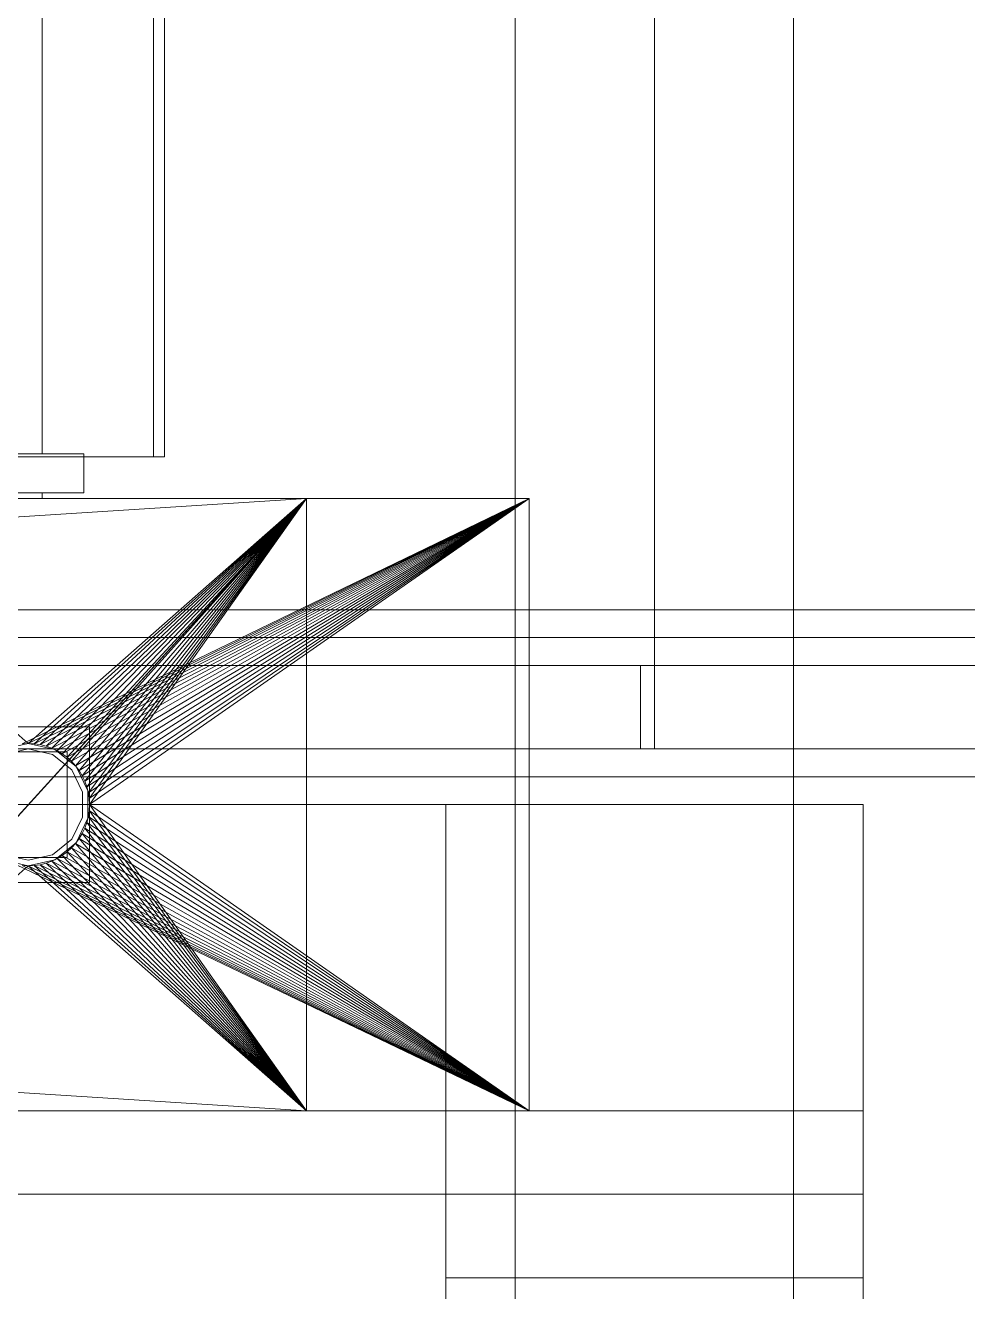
# Model space of a CAD drawing. Header units: millimetres. Extents: x -1970 to 34302, y -80068 to 6837.
# Drawn here: x 26527.1 to 26865.8, y -18495 to -18040 of the extents above; entities that cross this region are included whole.
import ezdxf

# ---------------------------------------------------------------- set-up
doc = ezdxf.new("R2010")
doc.units = ezdxf.units.MM
doc.layers.add('superior_briquetadora', color=7, linetype='Continuous', lineweight=0)
doc.layers.add('superior_C05', color=7, linetype='Continuous', lineweight=0)

msp = doc.modelspace()

# ---------------------------------------------------------------- linework, layer by layer
at = {"layer": 'superior_briquetadora'}
for p, q in [((26703.187, -18720.639), (26703.187, -17660)), ((26703.187, -18674.804), (26703.187, -17660)), ((26803.187, -18720.639), (26803.187, -17660)), ((26803.187, -18674.804), (26803.187, -17660)), ((26573.187, -17805), (26573.187, -18195)), ((26577.187, -17805), (26577.187, -18195)), ((26533.187, -17816), (26533.187, -18194)), ((26548.187, -18194), (26468.187, -18194)), ((26483.187, -18195), (26573.187, -18195)), ((26577.187, -18195), (26487.187, -18195)), ((26530.711, -18194), (26523.774, -18194)), ((26533.187, -18194), (26530.711, -18194)), ((26548.187, -18208), (26548.187, -18194)), ((26573.187, -18195), (26577.187, -18195)), ((26548.187, -18208), (26468.187, -18208)), ((26523.774, -18208), (26530.711, -18208)), ((26530.711, -18208), (26533.187, -18208)), ((26533.187, -18208), (26533.187, -18210)), ((24748.187, -18210), (26708.187, -18210)), ((26624.187, -18210), (25121.52, -18210)), ((26228.187, -18210), (26708.187, -18210)), ((26624.187, -18210), (26348.187, -18210)), ((26628.187, -18210), (26428.187, -18210)), ((26428.187, -18210), (26528.187, -18298)), ((26428.187, -18210), (26649.017, -18210)), ((26428.187, -18210), (26708.187, -18210)), ((26428.187, -18430), (26628.187, -18210)), ((26628.187, -18210), (26439.21, -18418)), ((26628.187, -18210), (26439.21, -18222)), ((26523.774, -18210), (26530.711, -18210)), ((26708.187, -18210), (26526.03, -18298.106)), ((26528.187, -18298), (26628.187, -18210)), ((26708.187, -18210), (26528.187, -18298)), ((26530.343, -18298.106), (26628.187, -18210)), ((26708.187, -18210), (26530.343, -18298.106)), ((26530.711, -18210), (26533.187, -18210)), ((26532.479, -18298.423), (26628.187, -18210)), ((26708.187, -18210), (26532.479, -18298.423)), ((26534.573, -18298.947), (26628.187, -18210)), ((26708.187, -18210), (26534.573, -18298.947)), ((26536.606, -18299.675), (26628.187, -18210)), ((26708.187, -18210), (26536.606, -18299.675)), ((26538.557, -18300.598), (26628.187, -18210)), ((26708.187, -18210), (26538.557, -18300.598)), ((26540.409, -18301.708), (26628.187, -18210)), ((26708.187, -18210), (26540.409, -18301.708)), ((26542.143, -18302.994), (26628.187, -18210)), ((26708.187, -18210), (26542.143, -18302.994)), ((26543.743, -18304.444), (26628.187, -18210)), ((26708.187, -18210), (26543.743, -18304.444)), ((26545.193, -18306.043), (26628.187, -18210)), ((26708.187, -18210), (26545.193, -18306.043)), ((26546.479, -18307.777), (26628.187, -18210)), ((26708.187, -18210), (26546.479, -18307.777)), ((26547.589, -18309.629), (26628.187, -18210)), ((26708.187, -18210), (26547.589, -18309.629)), ((26548.512, -18311.581), (26628.187, -18210)), ((26708.187, -18210), (26548.512, -18311.581)), ((26549.239, -18313.614), (26628.187, -18210)), ((26708.187, -18210), (26549.239, -18313.614)), ((26549.764, -18315.708), (26628.187, -18210)), ((26708.187, -18210), (26549.764, -18315.708)), ((26550.081, -18317.844), (26628.187, -18210)), ((26708.187, -18210), (26550.081, -18317.844)), ((26628.187, -18210), (26550.187, -18320)), ((26708.187, -18210), (26550.187, -18320)), ((26649.017, -18210), (26624.187, -18210)), ((26628.187, -18430), (26628.187, -18210)), ((26628.187, -18210), (26691.281, -18210)), ((26628.187, -18210), (26697.792, -18210)), ((26628.187, -18210), (26698.775, -18210)), ((26708.187, -18210), (26628.187, -18210)), ((26691.281, -18210), (26649.017, -18210)), ((26697.792, -18210), (26691.281, -18210)), ((26698.775, -18210), (26697.792, -18210)), ((26708.187, -18210), (26698.775, -18210)), ((26708.187, -18223.45), (26708.187, -18210)), ((26708.187, -18210), (26708.187, -18430)), ((26708.187, -18430), (26708.187, -18223.45)), ((26550.187, -18292), (26506.187, -18292)), ((26550.187, -18348), (26550.187, -18292)), ((26528.187, -18298), (26518.641, -18300.179)), ((26528.187, -18300), (26519.509, -18301.981)), ((26528.187, -18298), (26526.03, -18298.106)), ((26537.732, -18300.179), (26528.187, -18298)), ((26530.343, -18298.106), (26528.187, -18298)), ((26536.864, -18301.981), (26528.187, -18300)), ((26532.479, -18298.423), (26530.343, -18298.106)), ((26534.573, -18298.947), (26532.479, -18298.423)), ((26536.606, -18299.675), (26534.573, -18298.947)), ((26538.557, -18300.598), (26536.606, -18299.675)), ((26542.187, -18301), (26514.187, -18301)), ((26543.823, -18307.53), (26536.864, -18301.981)), ((26545.387, -18306.283), (26537.732, -18300.179)), ((26540.409, -18301.708), (26538.557, -18300.598)), ((26542.143, -18302.994), (26540.409, -18301.708)), ((26543.743, -18304.444), (26542.143, -18302.994)), ((26542.187, -18339), (26542.187, -18301)), ((26545.193, -18306.043), (26543.743, -18304.444)), ((26547.685, -18315.55), (26543.823, -18307.53)), ((26546.479, -18307.777), (26545.193, -18306.043)), ((26549.635, -18315.105), (26545.387, -18306.283)), ((26547.589, -18309.629), (26546.479, -18307.777)), ((26548.512, -18311.581), (26547.589, -18309.629)), ((26549.239, -18313.614), (26548.512, -18311.581)), ((26549.764, -18315.708), (26549.239, -18313.614)), ((26547.685, -18324.45), (26547.685, -18315.55)), ((26549.635, -18324.895), (26549.635, -18315.105)), ((26550.081, -18317.844), (26549.764, -18315.708)), ((26550.187, -18320), (26550.081, -18317.844)), ((24628.187, -18320), (26828.187, -18320)), ((25028.187, -18320), (26678.187, -18320)), ((25028.187, -18320), (26828.187, -18320)), ((26549.764, -18324.292), (26550.081, -18322.156)), ((26550.187, -18320), (26550.081, -18322.156)), ((26550.081, -18322.156), (26628.187, -18430)), ((26708.187, -18430), (26550.081, -18322.156)), ((26550.187, -18320), (26628.187, -18430)), ((26550.187, -18320), (26708.187, -18430)), ((26678.187, -19330), (26678.187, -18320)), ((26678.187, -18430), (26678.187, -18320)), ((26678.187, -18490), (26678.187, -18320)), ((26678.187, -18320), (26828.187, -18320)), ((26828.187, -19330), (26828.187, -18320)), ((26828.187, -18430), (26828.187, -18320)), ((26828.187, -18490), (26828.187, -18320)), ((26543.823, -18332.47), (26547.685, -18324.45)), ((26545.387, -18333.717), (26549.635, -18324.895)), ((26548.512, -18328.419), (26549.239, -18326.386)), ((26549.764, -18324.292), (26549.239, -18326.386)), ((26549.239, -18326.386), (26628.187, -18430)), ((26708.187, -18430), (26549.239, -18326.386)), ((26549.764, -18324.292), (26628.187, -18430)), ((26708.187, -18430), (26549.764, -18324.292)), ((26546.479, -18332.223), (26547.589, -18330.371)), ((26548.512, -18328.419), (26547.589, -18330.371)), ((26547.589, -18330.371), (26628.187, -18430)), ((26708.187, -18430), (26547.589, -18330.371)), ((26548.512, -18328.419), (26628.187, -18430)), ((26708.187, -18430), (26548.512, -18328.419)), ((26536.864, -18338.019), (26543.823, -18332.47)), ((26537.732, -18339.821), (26545.387, -18333.717)), ((26542.143, -18337.006), (26543.743, -18335.556)), ((26545.193, -18333.957), (26543.743, -18335.556)), ((26543.743, -18335.556), (26628.187, -18430)), ((26708.187, -18430), (26543.743, -18335.556)), ((26545.193, -18333.957), (26546.479, -18332.223)), ((26545.193, -18333.957), (26628.187, -18430)), ((26708.187, -18430), (26545.193, -18333.957)), ((26546.479, -18332.223), (26628.187, -18430)), ((26708.187, -18430), (26546.479, -18332.223)), ((26514.187, -18339), (26542.187, -18339)), ((26518.641, -18339.821), (26528.187, -18342)), ((26519.509, -18338.019), (26528.187, -18340)), ((26528.187, -18340), (26536.864, -18338.019)), ((26528.187, -18342), (26537.732, -18339.821)), ((26534.573, -18341.053), (26536.606, -18340.325)), ((26536.606, -18340.325), (26538.557, -18339.402)), ((26536.606, -18340.325), (26628.187, -18430)), ((26536.606, -18340.325), (26708.187, -18430)), ((26540.409, -18338.292), (26538.557, -18339.402)), ((26538.557, -18339.402), (26628.187, -18430)), ((26538.557, -18339.402), (26708.187, -18430)), ((26542.143, -18337.006), (26540.409, -18338.292)), ((26540.409, -18338.292), (26628.187, -18430)), ((26540.409, -18338.292), (26708.187, -18430)), ((26542.143, -18337.006), (26628.187, -18430)), ((26542.143, -18337.006), (26708.187, -18430)), ((26528.187, -18342), (26428.187, -18430)), ((26523.895, -18341.577), (26708.187, -18430)), ((26526.03, -18341.894), (26528.187, -18342)), ((26526.03, -18341.894), (26708.187, -18430)), ((26528.187, -18342), (26530.343, -18341.894)), ((26528.187, -18342), (26628.187, -18430)), ((26528.187, -18342), (26708.187, -18430)), ((26530.343, -18341.894), (26532.479, -18341.577)), ((26530.343, -18341.894), (26628.187, -18430)), ((26530.343, -18341.894), (26708.187, -18430)), ((26532.479, -18341.577), (26534.573, -18341.053)), ((26532.479, -18341.577), (26628.187, -18430)), ((26532.479, -18341.577), (26708.187, -18430)), ((26534.573, -18341.053), (26628.187, -18430)), ((26534.573, -18341.053), (26708.187, -18430)), ((26506.187, -18348), (26550.187, -18348)), ((26628.187, -18430), (26439.21, -18418)), ((24628.187, -18430), (26828.187, -18430)), ((26708.187, -18430), (24748.187, -18430)), ((24778.187, -18430), (26678.187, -18430)), ((26708.187, -18430), (26228.187, -18430)), ((26334.853, -18430), (26624.187, -18430)), ((26348.187, -18430), (26624.187, -18430)), ((26428.187, -18430), (26628.187, -18430)), ((26428.187, -18430), (26649.017, -18430)), ((26708.187, -18430), (26428.187, -18430)), ((26624.187, -18430), (26649.017, -18430)), ((26628.187, -18430), (26691.281, -18430)), ((26697.792, -18430), (26628.187, -18430)), ((26698.775, -18430), (26628.187, -18430)), ((26708.187, -18430), (26628.187, -18430)), ((26649.017, -18430), (26691.281, -18430)), ((26678.187, -18460), (26678.187, -18430)), ((26678.187, -18430), (26828.187, -18430)), ((26691.281, -18430), (26697.792, -18430)), ((26697.792, -18430), (26698.775, -18430)), ((26698.775, -18430), (26708.187, -18430)), ((26828.187, -18460), (26828.187, -18430)), ((24628.187, -18460), (26828.187, -18460)), ((24778.187, -18460), (26678.187, -18460)), ((26678.187, -19330), (26678.187, -18460)), ((26678.187, -18460), (26828.187, -18460)), ((26828.187, -19480), (26828.187, -18460)), ((26678.187, -18490), (26828.187, -18490))]:
    msp.add_line(p, q, dxfattribs=at)
at = {"layer": 'superior_C05'}
for p, q in [((26703.187, -18300), (26703.187, -17700)), ((26753.187, -17700), (26753.187, -18300)), ((26703.187, -18250), (26703.187, -17750)), ((26753.187, -17750), (26753.187, -18250)), ((25128.187, -18250), (27628.187, -18250)), ((27538.187, -18250), (25218.187, -18250)), ((26753.187, -18250), (26703.187, -18250)), ((25203.187, -18260), (27183.187, -18260)), ((25038.187, -18270), (27328.187, -18270)), ((26708.187, -18300), (26708.187, -18270)), ((26708.187, -18270), (26748.187, -18270)), ((26748.187, -18270), (26748.187, -18300)), ((27328.187, -18300), (25038.187, -18300)), ((26753.187, -18300), (26703.187, -18300)), ((26748.187, -18300), (26708.187, -18300)), ((27183.187, -18310), (25203.187, -18310))]:
    msp.add_line(p, q, dxfattribs=at)

doc.saveas('drawing.dxf')
